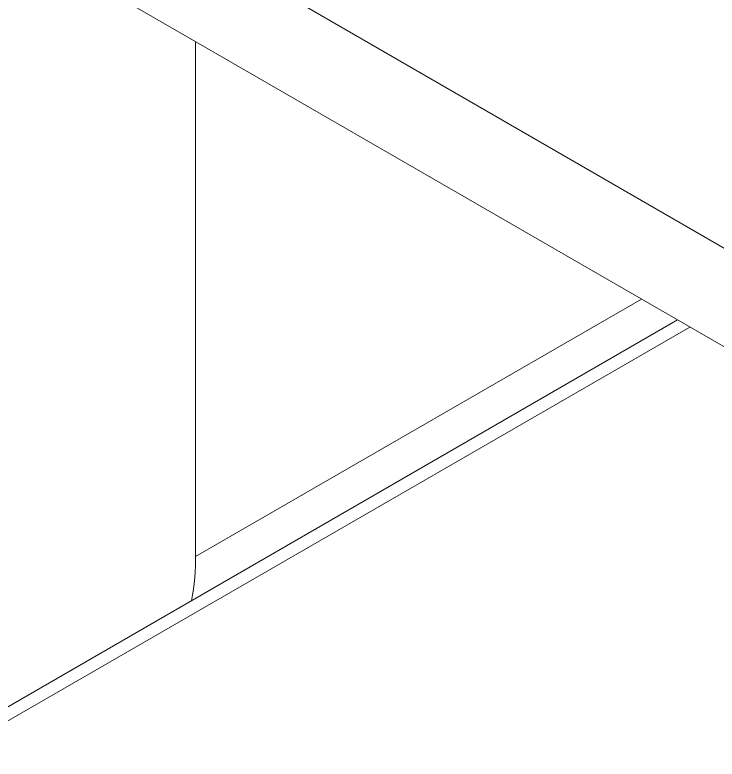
# Model space of a CAD drawing. Header units: millimetres. Extents: x -279 to 4999, y 61 to 3536.
# Drawn here: x 3519.48 to 3549.49, y 2048.93 to 2080.74 of the extents above; entities that cross this region are included whole.
import ezdxf

# ---------------------------------------------------------------- set-up
doc = ezdxf.new("R2010")
doc.units = ezdxf.units.MM
doc.layers.add('ZANO_R', color=7, linetype='Continuous', lineweight=0)

msp = doc.modelspace()

# ---------------------------------------------------------------- linework, layer by layer
at = {"layer": 'ZANO_R'}
for p, q in [((3433.089, 2138.148), (3579.286, 2053.741)), ((3579.286, 2049.521), (3433.089, 2133.928)), ((3527.197, 2079.595), (3527.197, 2057.439)), ((3546.255, 2068.592), (3527.197, 2057.588)), ((3464.257, 2019.464), (3547.801, 2067.699)), ((3468.558, 2021.346), (3548.322, 2067.398)), ((3527.197, 2057.439), (3527.195, 2057.189)), ((3527.195, 2057.189), (3527.185, 2056.939)), ((3527.167, 2056.69), (3527.142, 2056.441)), ((3527.185, 2056.939), (3527.167, 2056.69)), ((3527.142, 2056.441), (3527.11, 2056.194)), ((3527.11, 2056.194), (3527.069, 2055.947)), ((3527.069, 2055.947), (3527.022, 2055.701))]:
    msp.add_line(p, q, dxfattribs=at)

doc.saveas('drawing.dxf')
